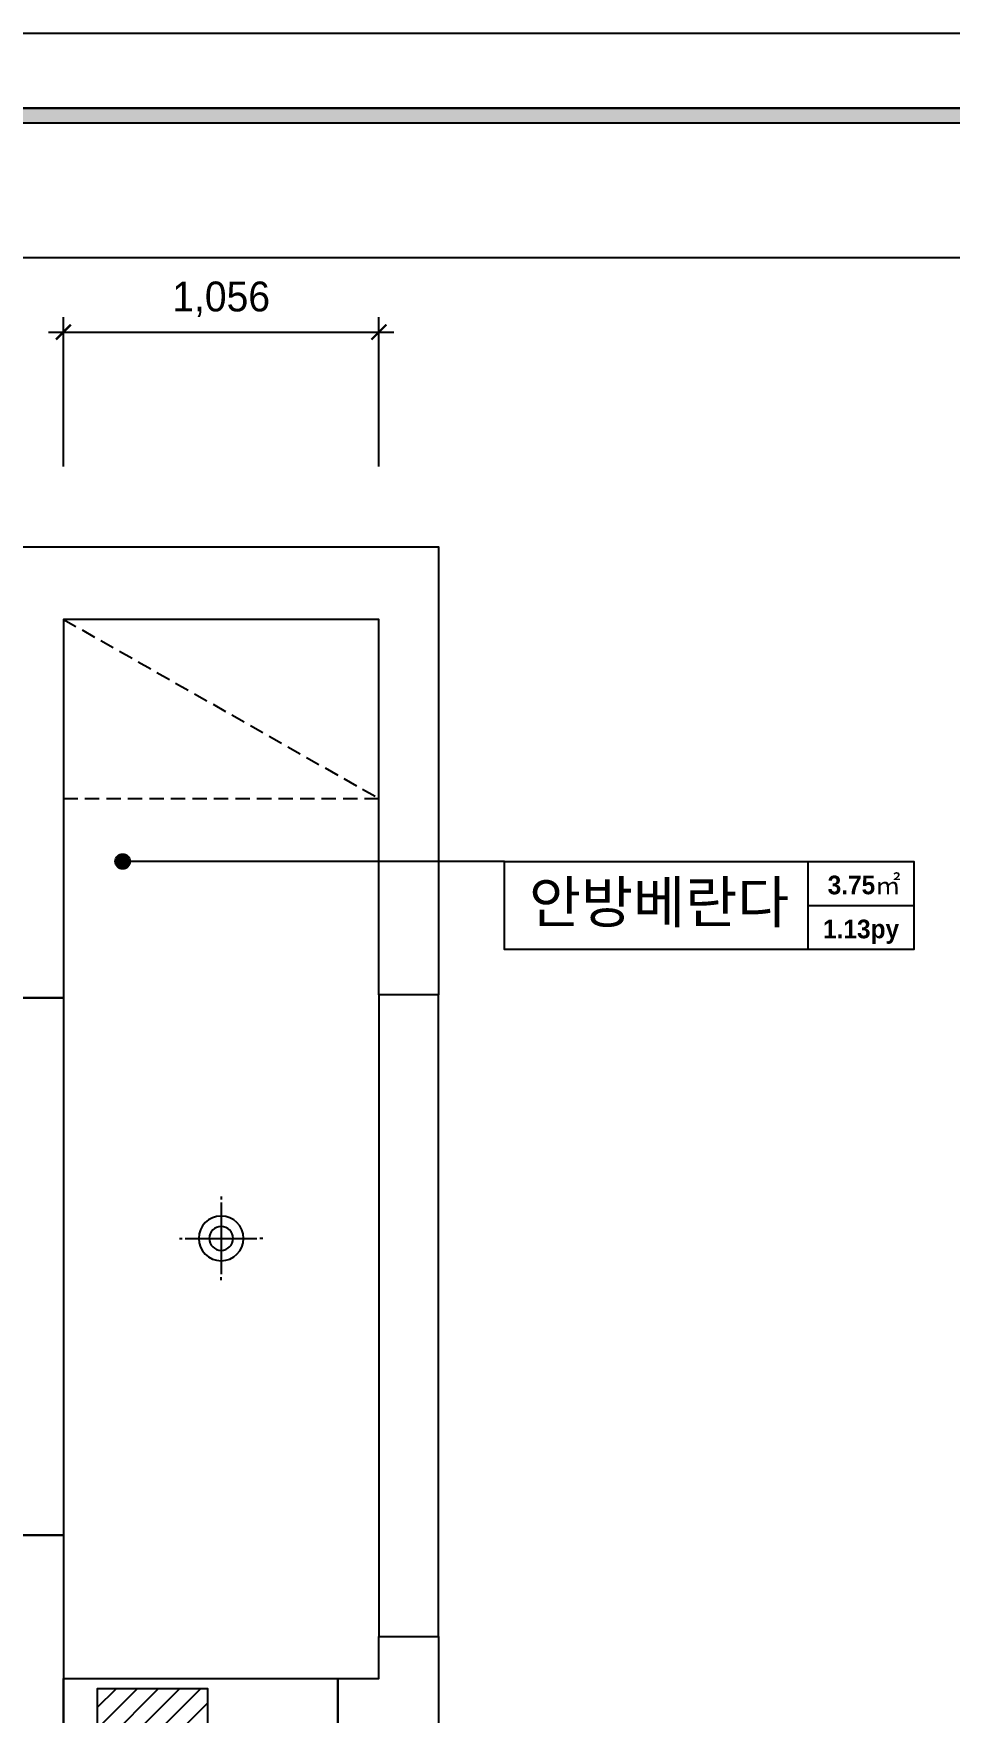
# Model space of a CAD drawing. Header units: millimetres. Extents: x 389217 to 432717, y 56032 to 85056.
# Drawn here: x 424933 to 427999, y 65758 to 71382 of the extents above; entities that cross this region are included whole.
import ezdxf
from ezdxf.enums import TextEntityAlignment as Align

# ---------------------------------------------------------------- set-up
doc = ezdxf.new("R2010")
doc.units = ezdxf.units.MM
doc.header["$LTSCALE"] = 60
doc.linetypes.add('DH-HID2', pattern=[1.2, 0.8, -0.4])
for name, color, linetype in [('0-ELC TEXT', 7, 'Continuous'), ('03-TEXT', 3, 'Continuous'), ('03-WAL NEW', 3, 'Continuous'), ('04-WIN', 4, 'Continuous'), ('07-DIM WAL', 5, 'Continuous'), ('2CONTINUOUS', 2, 'Continuous'), ('CEIL-DOOR', 6, 'Continuous'), ('FORM(YOURNAME)-1', 1, 'Continuous'), ('FORM(YOURNAME)-11', 1, 'Continuous'), ('FU-FURM', 6, 'DH-HID2'), ('HAT', 8, 'Continuous'), ('RC-LIGHT', 7, 'Continuous'), ('U-LANP', 6, 'Continuous')]:
    doc.layers.add(name, color=color, linetype=linetype)
doc.styles.add('HY 울릉도 L', font='')
doc.styles.add('YOURNAME', font='HY울릉도M.TTF')
doc.styles.add('넥슨고딕', font='NEXONLv1GothicBold.ttf')
doc.styles.add('코레일둥고', font='Korail_Round_Gothic_Medium.ttf')
doc.styles.get('HY 울릉도 L').set_extended_font_data('HY울릉도L')
doc.dimstyles.new('50', dxfattribs={"dimscale": 50, "dimtxt": 2, "dimasz": 1, "dimexe": 1, "dimexo": 1, "dimgap": 1, "dimtad": 1, "dimdec": 0, "dimrnd": 0.05, "dimdsep": 46, "dimlunit": 6, "dimtxsty": 'HY 울릉도 L', "dimblk": 'ARCHTICK', "dimcen": 2.5, "dimdle": 1, "dimclrd": 133, "dimclre": 133, "dimclrt": 30, "dimadec": 0, "dimazin": 0, "dimtfac": 1, "dimtdec": 0, "dimtix": 1, "dimtmove": 2, "dimatfit": 3, "dimldrblk": 'ARCHTICK', "dimfxl": 1, "dimlwd": -1, "dimlwe": -1, "dimarcsym": 0})

# ---------------------------------------------------------------- blocks, each defined once
blk = doc.blocks.new('FORM-ELEVATION')
at = {"layer": 'FORM(YOURNAME)-11'}
h = blk.add_hatch(color=256, dxfattribs=at)
h.dxf.hatch_style = 1
h.paths.add_polyline_path([(-10309, 35708), (71691, 35708), (71691, 35508), (-10309, 35508)])
h.paths.add_polyline_path([(-10309, -21492), (71691, -21492), (71691, -21692), (-10309, -21692)])
at = {"layer": 'Defpoints', "color": 158}
for points in [[(-10309, -21692), (71691, -21692), (71691, 35708), (-10309, 35708)], [(-8309, 33708), (61071, 33708), (61071, -19692), (-8309, -19692)]]:
    blk.add_lwpolyline(points, close=True, dxfattribs=at)
at = {"layer": 'FORM(YOURNAME)-11', "color": 250}
blk.add_lwpolyline([(-11309, -22692), (72691, -22692), (72691, 36708), (-11309, 36708)], close=True, dxfattribs=at)
at = {"layer": 'FORM(YOURNAME)-11'}
blk.add_lwpolyline([(-10309, 35708), (71691, 35708), (71691, 35508), (-10309, 35508)], close=True, dxfattribs=at)
at = {"layer": 'FORM(YOURNAME)-11', "color": 3, "style": 'YOURNAME'}
for tag, height, p in [('1', 450, (71041, -1219)), ('2', 450, (71041, -1863)), ('3', 450, (71041, -3150)), ('4', 450, (71041, -5081)), ('5', 515, (71041, -7398)), ('6', 515, (71041, -9650)), ('7', 515, (71041, -11903)), ('8', 515, (71041, -14155)), ('9', 515, (71041, -16408)), ('10', 515, (66791, -18596)), ('11', 515, (71041, -18660)), ('12', 515, (66791, -20848)), ('13', 515, (71041, -20848))]:
    blk.add_attdef(tag, text='', height=height, dxfattribs=at).set_placement(p, align=Align.MIDDLE_RIGHT)
blk = doc.blocks.new('_ArchTick')
at = {"color": 0, "linetype": 'ByBlock', "const_width": 0.15}
blk.add_lwpolyline([(-0.5, -0.5), (0.5, 0.5)], dxfattribs=at)
blk = doc.blocks.new('*D110')
at = {"layer": '07-DIM WAL', "color": 133, "transparency": 16777216}
for p, q in [((425032.9, 69932.2), (425032.9, 70432.2)), ((426088.9, 69932.2), (426088.9, 70432.2)), ((424982.9, 70382.2), (426138.9, 70382.2))]:
    blk.add_line(p, q, dxfattribs=at)
at = {"layer": 'Defpoints', "color": 0, "transparency": 16777216}
for p in [(426088.9, 70382.2), (425032.9, 69882.2), (426088.9, 69882.2)]:
    blk.add_point(p, dxfattribs=at)
at = {"layer": '07-DIM WAL', "color": 133, "transparency": 16777216, "xscale": 50, "yscale": 50, "zscale": 50, "rotation": 180}
blk.add_blockref('_ArchTick', (425032.9, 70382.2), dxfattribs=at)
at = {"layer": '07-DIM WAL', "color": 133, "transparency": 16777216, "xscale": 50, "yscale": 50, "zscale": 50}
blk.add_blockref('_ArchTick', (426088.9, 70382.2), dxfattribs=at)
at = {"layer": '07-DIM WAL', "color": 30, "transparency": 16777216, "insert": (425560.9, 70492.1), "char_height": 100, "attachment_point": 5, "style": 'HY 울릉도 L'}
blk.add_mtext('1,056', dxfattribs=at)
blk = doc.blocks.new('vudauseh')
at = {"layer": '03-WAL NEW'}
blk.add_lwpolyline([(394539.9, 83730), (394103.9, 83730), (394103.9, 83895), (393733.9, 83895), (393733.9, 83730), (393620.9, 83730), (393620.9, 83930), (394539.9, 83930), (394539.9, 83730)], dxfattribs=at)
at = {"layer": '04-WIN'}
for points in [[(393620.9, 84410), (393420.9, 84410), (393420.9, 86210), (393620.9, 86210)], [(394876.9, 86220), (394676.9, 86220), (394676.9, 84070), (394876.9, 84070)]]:
    blk.add_lwpolyline(points, close=True, dxfattribs=at)
at = {"layer": '2CONTINUOUS'}
for points in [[(394676.9, 86220), (394676.9, 87478), (393620.9, 87478), (393620.9, 86210), (393420.9, 86210), (393420.9, 87478), (389824.9, 87478), (389824.9, 86020), (389594.9, 86020), (389594.9, 87403), (388202.9, 87403)], [(383714.9, 87721), (394876.9, 87721), (394876.9, 86220), (394676.9, 86220)], [(393620.9, 84410), (393620.9, 83730), (389624.9, 83730), (389624.9, 83930), (393420.9, 83930), (393420.9, 84410), (393620.9, 84410)], [(394539.9, 83730), (394539.9, 83930), (394676.9, 83930), (394676.9, 84070), (394876.9, 84070), (394876.9, 83730), (394539.9, 83730)]]:
    blk.add_lwpolyline(points, dxfattribs=at)
blk = doc.blocks.new('cjswjdeh')
at = {"layer": '03-WAL NEW'}
h = blk.add_hatch(dxfattribs=at)
h.set_pattern_fill('_USER', color=256, scale=50, angle=45, double=1, pattern_type=0)
h.set_pattern_definition([(45, (-50, 0), (-35.355339, 35.355339), [])])
h.paths.add_polyline_path([(425145.9, 65671.7), (425515.9, 65671.7), (425515.9, 65836.7), (425145.9, 65836.7)])
blk.add_lwpolyline([(425145.9, 65671.7), (425515.9, 65671.7), (425515.9, 65836.7), (425145.9, 65836.7)], close=True, dxfattribs=at)
at = {"layer": 'FU-FURM', "color": 8}
blk.add_line((425032.9, 69419.7), (426088.9, 68819.7), dxfattribs=at)
blk.add_lwpolyline([(426088.9, 68819.7), (426088.9, 69419.7), (425032.9, 69419.7), (425032.9, 68819.7)], close=True, dxfattribs=at)
blk.add_blockref('vudauseh', (31412, -18058.3))
blk = doc.blocks.new('매입등')
at = {"layer": 'HAT', "color": 1}
for p, q in [((0, 140), (0, 130)), ((0, 120), (0, -120)), ((-140, 0), (-130, 0)), ((120, 0), (-120, 0)), ((140, 0), (130, 0)), ((-140, 0), (-130, 0)), ((0, -140), (0, -130))]:
    blk.add_line(p, q, dxfattribs=at)
blk.add_circle((0, 0), 40, dxfattribs=at)
at = {"layer": 'U-LANP'}
blk.add_circle((0, 0), 75, dxfattribs=at)
blk = doc.blocks.new('A$C59950440')
at = {"layer": 'CEIL-DOOR'}
blk.add_blockref('매입등', (140, 140), dxfattribs=at)

msp = doc.modelspace()

# ---------------------------------------------------------------- hatches: boundary and pattern name
at = {"layer": '0-ELC TEXT'}
h = msp.add_hatch(color=256, dxfattribs=at)
h.dxf.hatch_style = 1
edge = h.paths.add_edge_path()
edge.add_arc((425231.1, 68608.5), 25, -270, 90, ccw=False)
h = msp.add_hatch(color=256, dxfattribs=at)
h.dxf.hatch_style = 1
edge = h.paths.add_edge_path()
edge.add_arc((425231.1, 68608.5), 25, -270, 90, ccw=False)

# ---------------------------------------------------------------- linework, layer by layer
for p, q in [((426509.1, 68608.5), (425231.1, 68608.5)), ((427525.8, 68313.7), (427525.8, 68608.5)), ((427525.8, 68461.1), (427879.7, 68461.1))]:
    msp.add_line(p, q, dxfattribs=at)
msp.add_lwpolyline([(426509.1, 68608.5), (427879.7, 68608.5), (427879.7, 68313.7), (426509.1, 68313.7)], close=True, dxfattribs=at)
msp.add_circle((425231.1, 68608.5), 25, dxfattribs=at)
msp.add_circle((425231.1, 68608.5), 25, dxfattribs=at)

# ---------------------------------------------------------------- block references
msp.add_blockref('cjswjdeh', (0, 0))
at = {"layer": 'FORM(YOURNAME)-1', "xscale": 0.2500000000000002, "yscale": 0.2500000000000002, "zscale": 0.2500000000000002}
msp.add_blockref('FORM-ELEVATION', (414044.3, 62205.2), dxfattribs=at)
at = {"layer": 'RC-LIGHT', "xscale": -1}
msp.add_blockref('A$C59950440', (425700.9, 67205.7), dxfattribs=at)

# ---------------------------------------------------------------- texts
at = {"layer": '03-TEXT'}
for s, height, style, p in [('3.75㎡', 62.5, '넥슨고딕', (427713.8, 68498.6)), ('안방베란다', 138.89, '코레일둥고', (427027.3, 68403.2)), ('1.13py', 62.5, '넥슨고딕', (427703.5, 68351.2))]:
    msp.add_text(s, height=height, dxfattribs=dict(at, style=style)).set_placement(p, align=Align.CENTER)

# ---------------------------------------------------------------- dimensions: what is measured, and where the dimension line sits
at = {"layer": '07-DIM WAL'}
dim = msp.add_linear_dim(base=(426088.9, 70382.2), p1=(425032.9, 69882.2), p2=(426088.9, 69882.2), dimstyle='50', dxfattribs=at)
dim.commit()
dim.dimension.update_dxf_attribs({"geometry": '*D110', "text_midpoint": (425560.9, 70492.1)})

doc.saveas('drawing.dxf')
